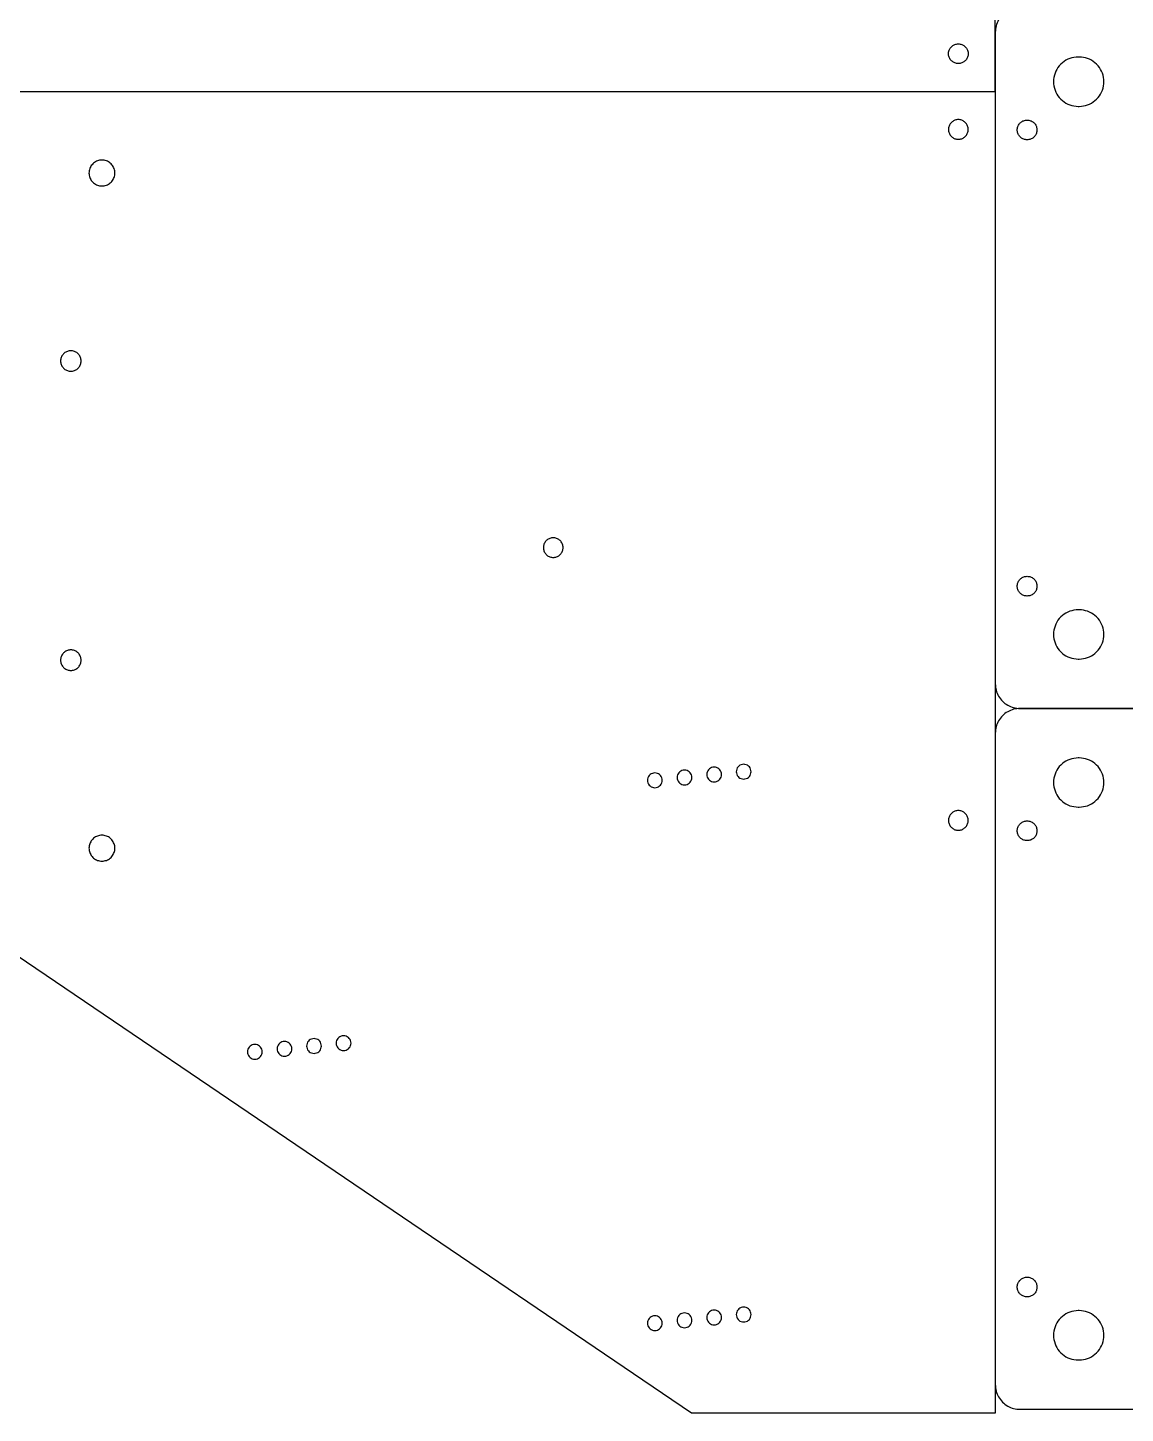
# Model space of a CAD drawing. Extents: x 0 to 867, y 0 to 569.
# Drawn here: x 434.3 to 656.8, y 0 to 280.7 of the extents above; entities that cross this region are included whole.
import ezdxf

# ---------------------------------------------------------------- set-up
doc = ezdxf.new("R2010")
doc.units = 0
doc.layers.add('Layer_1', color=7, linetype='CONTINUOUS')

msp = doc.modelspace()

# ---------------------------------------------------------------- linework, layer by layer
at = {"layer": 'Layer_1', "color": 7}
for p, q in [((630.464108, 267.799999), (630.464108, 535.6)), ((630.464096, 279.806348), (630.464096, 147.806346)), ((622.964108, 277.474997), (622.964108, 277.474997)), ((647.46409, 274.806346), (647.26408, 274.806346)), ((315.232054, 267.800002), (630.464108, 267.800002)), ((315.232054, 267.799999), (630.464108, 267.799999)), ((630.464108, 267.800002), (630.464108, 0.000001)), ((647.26408, 264.806347), (647.46409, 264.806347)), ((622.964108, 258.125004), (622.964108, 258.125004)), ((636.911773, 258.028117), (636.911773, 258.028117)), ((449.332051, 248.675001), (449.332051, 248.675001)), ((443.032061, 211.135893), (443.032061, 211.135893)), ((540.832051, 173.400003), (540.832051, 173.400003)), ((636.911773, 165.584577), (636.911773, 165.584577)), ((647.46409, 162.806347), (647.26408, 162.806347)), ((647.26408, 152.806348), (647.46409, 152.806348)), ((443.032061, 150.514113), (443.032061, 150.514113)), ((708.764086, 142.806348), (635.464086, 142.806348)), ((635.464086, 142.806348), (708.764086, 142.806348)), ((630.464096, 137.806349), (630.464096, 5.806348)), ((647.46409, 132.806348), (647.26408, 132.806348)), ((561.443079, 126.750003), (561.443079, 126.750003)), ((567.444817, 127.33319), (567.444817, 127.33319)), ((573.446554, 127.916377), (573.446554, 127.916377)), ((579.443099, 128.500001), (579.443099, 128.500001)), ((647.26408, 122.806348), (647.46409, 122.806348)), ((622.964108, 118.125001), (622.964108, 118.125001)), ((636.911773, 116.028119), (636.911773, 116.028119)), ((449.332051, 111.875001), (449.332051, 111.875001)), ((568.847094, 0.000001), (424.321997, 98.000003)), ((498.332066, 73.500004), (498.332066, 73.500004)), ((480.332045, 71.750003), (480.332045, 71.750003)), ((486.333783, 72.33319), (486.333783, 72.33319)), ((492.335521, 72.916377), (492.335521, 72.916377)), ((636.911773, 23.584579), (636.911773, 23.584579)), ((647.46409, 20.806349), (647.26408, 20.806349)), ((567.444817, 17.33319), (567.444817, 17.33319)), ((573.446554, 17.916377), (573.446554, 17.916377)), ((579.443099, 18.500004), (579.443099, 18.500004)), ((561.443079, 16.750003), (561.443079, 16.750003)), ((647.26408, 10.806349), (647.46409, 10.806349)), ((630.464108, 0.000001), (568.847094, 0.000001)), ((635.464086, 0.80635), (708.764086, 0.80635))]:
    msp.add_line(p, q, dxfattribs=at)
for points, knots in [([(635.464086, 284.806346), (635.02652, 284.773015), (634.155009, 284.706628), (632.935801, 284.182004), (631.886592, 283.383838), (631.088428, 282.334631), (630.563811, 281.115424), (630.497426, 280.243914), (630.464096, 279.806348)], [0, 0, 0, 0, 1.308873, 2.606919, 3.915796, 5.224669, 6.522708, 7.831582, 7.831582, 7.831582, 7.831582]), ([(622.964108, 277.474997), (622.730279, 277.451101), (622.265966, 277.403651), (621.65237, 277.03552), (621.196175, 276.496511), (620.954227, 275.829048), (620.954227, 275.120796), (621.196175, 274.454268), (621.65237, 273.911527), (622.265966, 273.557263), (622.964108, 273.433572), (623.66225, 273.557263), (624.275847, 273.911527), (624.732042, 274.454268), (624.97399, 275.120796), (624.97399, 275.829048), (624.732042, 276.496511), (624.275847, 277.03552), (623.66225, 277.403651), (623.197938, 277.451101), (622.964108, 277.474997)], [0, 0, 0, 0, 0.697929, 1.38587, 2.083798, 2.781727, 3.469667, 4.167595, 4.865523, 5.553464, 6.251393, 6.949322, 7.637263, 8.335191, 9.03312, 9.72106, 10.418989, 11.116916, 11.804858, 12.502786, 12.502786, 12.502786, 12.502786]), ([(647.26408, 274.806346), (646.679507, 274.746608), (645.51873, 274.627985), (643.984743, 273.707641), (642.84428, 272.360157), (642.239392, 270.691331), (642.239392, 268.921362), (642.84428, 267.252536), (643.984743, 265.905053), (645.51873, 264.984708), (646.679507, 264.866086), (647.26408, 264.806347)], [0, 0, 0, 0, 1.744818, 3.464662, 5.209476, 6.954299, 8.674149, 10.418971, 12.163785, 13.88363, 15.628448, 15.628448, 15.628448, 15.628448]), ([(647.46409, 264.806347), (648.048663, 264.866086), (649.209444, 264.984709), (650.743432, 265.905057), (651.883925, 267.252525), (652.488782, 268.921368), (652.488782, 270.691325), (651.883925, 272.360168), (650.743432, 273.707636), (649.209444, 274.627985), (648.048663, 274.746608), (647.46409, 274.806346)], [0, 0, 0, 0, 1.744819, 3.46467, 5.209496, 6.954313, 8.674162, 10.418979, 12.163805, 13.883656, 15.628475, 15.628475, 15.628475, 15.628475]), ([(622.964108, 258.125004), (622.730279, 258.1489), (622.265966, 258.19635), (621.65237, 258.564482), (621.196175, 259.10349), (620.954227, 259.770953), (620.954227, 260.479205), (621.196175, 261.145733), (621.65237, 261.688474), (622.265966, 262.042738), (622.964108, 262.16643), (623.66225, 262.042738), (624.275847, 261.688474), (624.732042, 261.145733), (624.97399, 260.479205), (624.97399, 259.770953), (624.732042, 259.10349), (624.275847, 258.564482), (623.66225, 258.19635), (623.197938, 258.1489), (622.964108, 258.125004)], [0, 0, 0, 0, 0.697929, 1.38587, 2.083798, 2.781727, 3.469667, 4.167595, 4.865523, 5.553464, 6.251393, 6.949322, 7.637263, 8.335191, 9.03312, 9.72106, 10.418989, 11.116916, 11.804858, 12.502786, 12.502786, 12.502786, 12.502786]), ([(636.911773, 258.028117), (637.145603, 258.052013), (637.609916, 258.099463), (638.223513, 258.467596), (638.679705, 259.006606), (638.921655, 259.674067), (638.921654, 260.382319), (638.679706, 261.048846), (638.223513, 261.591589), (637.609916, 261.945854), (636.911773, 262.069545), (636.213631, 261.945854), (635.600034, 261.591589), (635.143841, 261.048846), (634.901892, 260.382318), (634.901892, 259.674066), (635.14384, 259.006603), (635.600035, 258.467595), (636.213631, 258.099463), (636.677944, 258.052013), (636.911773, 258.028117)], [0, 0, 0, 0, 0.697929, 1.38587, 2.0838, 2.781727, 3.469666, 4.167595, 4.865524, 5.553465, 6.251394, 6.949323, 7.637265, 8.335194, 9.033123, 9.721063, 10.418992, 11.116919, 11.804861, 12.502789, 12.502789, 12.502789, 12.502789]), ([(449.332051, 248.675001), (449.025149, 248.706365), (448.41574, 248.768643), (447.610395, 249.251814), (447.011662, 249.959274), (446.694101, 250.835311), (446.6941, 251.764894), (447.011663, 252.639703), (447.610395, 253.352063), (448.41574, 253.817033), (449.332051, 253.979378), (450.248365, 253.817032), (451.053714, 253.35206), (451.652469, 252.63971), (451.970029, 251.764893), (451.970028, 250.835312), (451.65247, 249.959267), (451.053713, 249.251818), (450.248365, 248.768643), (449.638953, 248.706365), (449.332051, 248.675001)], [0, 0, 0, 0, 0.916034, 1.818952, 2.734972, 3.651004, 4.553925, 5.469955, 6.385976, 7.288895, 8.204928, 9.120963, 10.023889, 10.939922, 11.855952, 12.758873, 13.674905, 14.590937, 15.493862, 16.409897, 16.409897, 16.409897, 16.409897]), ([(443.032061, 211.135893), (442.789459, 211.160684), (442.307731, 211.209912), (441.671121, 211.591852), (441.197811, 212.15107), (440.94681, 212.84357), (440.94681, 213.578373), (441.197811, 214.269904), (441.671121, 214.832993), (442.307731, 215.200544), (443.032054, 215.328873), (443.756375, 215.200543), (444.392975, 214.832992), (444.866277, 214.269899), (445.117306, 213.578378), (445.117306, 212.843565), (444.866277, 212.151074), (444.392975, 211.591854), (443.756375, 211.209915), (443.274655, 211.160685), (443.032061, 211.135893)], [0, 0, 0, 0, 0.72411, 1.437851, 2.161955, 2.886051, 3.599788, 4.323884, 5.047988, 5.761728, 6.485839, 7.20993, 7.923664, 8.647767, 9.37187, 10.085607, 10.809709, 11.533812, 12.247547, 12.971637, 12.971637, 12.971637, 12.971637]), ([(540.832051, 173.400003), (540.598222, 173.423899), (540.133909, 173.471349), (539.520312, 173.839481), (539.064119, 174.378491), (538.82217, 175.045953), (538.82217, 175.754205), (539.064119, 176.420732), (539.520312, 176.963475), (540.133909, 177.317739), (540.832051, 177.441431), (541.530193, 177.317739), (542.14379, 176.963475), (542.599984, 176.420732), (542.841933, 175.754205), (542.841933, 175.045953), (542.599984, 174.378491), (542.14379, 173.839481), (541.530193, 173.471349), (541.065881, 173.423899), (540.832051, 173.400003)], [0, 0, 0, 0, 0.697929, 1.38587, 2.083799, 2.781727, 3.469667, 4.167595, 4.865524, 5.553465, 6.251394, 6.949323, 7.637264, 8.335193, 9.033121, 9.721061, 10.418989, 11.116918, 11.804859, 12.502788, 12.502788, 12.502788, 12.502788]), ([(636.911773, 165.584577), (637.145603, 165.608473), (637.609916, 165.655923), (638.223513, 166.024056), (638.679706, 166.563066), (638.921654, 167.230529), (638.921655, 167.93878), (638.679705, 168.605307), (638.223513, 169.148049), (637.609916, 169.502314), (636.911773, 169.626006), (636.213631, 169.502314), (635.600034, 169.148049), (635.143841, 168.605307), (634.901892, 167.93878), (634.901892, 167.230529), (635.143841, 166.563066), (635.600034, 166.024056), (636.213631, 165.655923), (636.677944, 165.608473), (636.911773, 165.584577)], [0, 0, 0, 0, 0.697929, 1.38587, 2.0838, 2.781728, 3.469668, 4.167595, 4.865524, 5.553465, 6.251394, 6.949323, 7.637265, 8.335194, 9.033121, 9.72106, 10.418989, 11.116918, 11.80486, 12.502789, 12.502789, 12.502789, 12.502789]), ([(647.26408, 162.806347), (646.679507, 162.746609), (645.51873, 162.627986), (643.984743, 161.707642), (642.84428, 160.360158), (642.239392, 158.691332), (642.239392, 156.921363), (642.84428, 155.252537), (643.984743, 153.905054), (645.51873, 152.984709), (646.679507, 152.866087), (647.26408, 152.806348)], [0, 0, 0, 0, 1.744818, 3.464662, 5.209476, 6.954299, 8.674149, 10.418971, 12.163785, 13.88363, 15.628448, 15.628448, 15.628448, 15.628448]), ([(647.46409, 152.806348), (648.048663, 152.866087), (649.209444, 152.98471), (650.743432, 153.905058), (651.883925, 155.252526), (652.488782, 156.921369), (652.488782, 158.691326), (651.883925, 160.360169), (650.743432, 161.707637), (649.209444, 162.627986), (648.048663, 162.746609), (647.46409, 162.806347)], [0, 0, 0, 0, 1.744819, 3.46467, 5.209496, 6.954313, 8.674162, 10.418979, 12.163805, 13.883656, 15.628475, 15.628475, 15.628475, 15.628475]), ([(443.032061, 150.514113), (442.789459, 150.538905), (442.307731, 150.588133), (441.671121, 150.970073), (441.197811, 151.52929), (440.94681, 152.22179), (440.94681, 152.956594), (441.197811, 153.648124), (441.671121, 154.211214), (442.307731, 154.578765), (443.032054, 154.707094), (443.756375, 154.578763), (444.392975, 154.211212), (444.866277, 153.64812), (445.117306, 152.956599), (445.117306, 152.221785), (444.866277, 151.529295), (444.392975, 150.970075), (443.756375, 150.588135), (443.274655, 150.538906), (443.032061, 150.514113)], [0, 0, 0, 0, 0.72411, 1.437851, 2.161955, 2.886051, 3.599788, 4.323884, 5.047988, 5.761728, 6.485839, 7.20993, 7.923664, 8.647767, 9.37187, 10.085607, 10.809709, 11.533812, 12.247547, 12.971637, 12.971637, 12.971637, 12.971637]), ([(630.464096, 147.806346), (630.497426, 147.36878), (630.563811, 146.497271), (631.088428, 145.278063), (631.886592, 144.228856), (632.935801, 143.43069), (634.155009, 142.906066), (635.02652, 142.839679), (635.464086, 142.806348)], [0, 0, 0, 0, 1.308874, 2.606913, 3.915786, 5.224663, 6.522708, 7.831582, 7.831582, 7.831582, 7.831582]), ([(635.464086, 142.806348), (635.02652, 142.773017), (634.155009, 142.70663), (632.935801, 142.182006), (631.886592, 141.38384), (631.088428, 140.334633), (630.563811, 139.115425), (630.497426, 138.243915), (630.464096, 137.806349)], [0, 0, 0, 0, 1.308873, 2.606919, 3.915796, 5.224669, 6.522708, 7.831582, 7.831582, 7.831582, 7.831582]), ([(647.26408, 132.806348), (646.679507, 132.746609), (645.51873, 132.627987), (643.984743, 131.707642), (642.84428, 130.360158), (642.239392, 128.691333), (642.239392, 126.921364), (642.84428, 125.252538), (643.984743, 123.905054), (645.51873, 122.98471), (646.679507, 122.866087), (647.26408, 122.806348)], [0, 0, 0, 0, 1.744818, 3.464662, 5.209476, 6.954299, 8.674149, 10.418971, 12.163785, 13.88363, 15.628448, 15.628448, 15.628448, 15.628448]), ([(647.46409, 122.806348), (648.048663, 122.866087), (649.209444, 122.98471), (650.743432, 123.905058), (651.883925, 125.252527), (652.488782, 126.92137), (652.488782, 128.691327), (651.883925, 130.36017), (650.743432, 131.707638), (649.209444, 132.627986), (648.048663, 132.746609), (647.46409, 132.806348)], [0, 0, 0, 0, 1.744819, 3.46467, 5.209496, 6.954313, 8.674162, 10.418979, 12.163805, 13.883656, 15.628475, 15.628475, 15.628475, 15.628475]), ([(561.443079, 126.750003), (561.267652, 126.767859), (560.919309, 126.803314), (560.458907, 127.079367), (560.116578, 127.483663), (559.935028, 127.984392), (559.935028, 128.515726), (560.116578, 129.015756), (560.458906, 129.422843), (560.919309, 129.688533), (561.443081, 129.78096), (561.966853, 129.688532), (562.427265, 129.42285), (562.769573, 129.015747), (562.951153, 128.515732), (562.951153, 127.984386), (562.769574, 127.483672), (562.427265, 127.07936), (561.966853, 126.803315), (561.618508, 126.767859), (561.443079, 126.750003)], [0, 0, 0, 0, 0.523586, 1.039674, 1.563269, 2.086857, 2.60295, 3.126538, 3.650134, 4.166222, 4.689808, 5.2134, 5.729494, 6.253082, 6.776676, 7.29277, 7.816364, 8.339951, 8.856045, 9.379636, 9.379636, 9.379636, 9.379636]), ([(567.444817, 127.33319), (567.269388, 127.351046), (566.921042, 127.386503), (566.460632, 127.662549), (566.118318, 128.066857), (565.936765, 128.56758), (565.936766, 129.098916), (566.118317, 129.598941), (566.460632, 130.006037), (566.921042, 130.271721), (567.444817, 130.364146), (567.968591, 130.271721), (568.429002, 130.006038), (568.771312, 129.598936), (568.952891, 129.098921), (568.952891, 128.567575), (568.771311, 128.066862), (568.429003, 127.662548), (567.968591, 127.386503), (567.620245, 127.351046), (567.444817, 127.33319)], [0, 0, 0, 0, 0.523592, 1.039686, 1.563274, 2.086861, 2.602954, 3.126543, 3.650129, 4.166223, 4.689815, 5.213407, 5.729501, 6.253088, 6.776683, 7.292776, 7.816369, 8.339957, 8.856051, 9.379643, 9.379643, 9.379643, 9.379643]), ([(573.446554, 127.916377), (573.271125, 127.934233), (572.92278, 127.96969), (572.46237, 128.245736), (572.120055, 128.650044), (571.938503, 129.150767), (571.938503, 129.682103), (572.120055, 130.182128), (572.46237, 130.589224), (572.92278, 130.854908), (573.446555, 130.947333), (573.970329, 130.854907), (574.43074, 130.589225), (574.773049, 130.182124), (574.954629, 129.682108), (574.954629, 129.150762), (574.773049, 128.650049), (574.430741, 128.245735), (573.970329, 127.96969), (573.621983, 127.934233), (573.446554, 127.916377)], [0, 0, 0, 0, 0.523592, 1.039686, 1.563274, 2.086862, 2.602955, 3.126543, 3.650129, 4.166224, 4.689815, 5.213407, 5.729501, 6.253088, 6.776682, 7.292775, 7.81637, 8.339957, 8.856051, 9.379643, 9.379643, 9.379643, 9.379643]), ([(579.443099, 128.500001), (579.267725, 128.517923), (578.919487, 128.553509), (578.459288, 128.82961), (578.11715, 129.233871), (577.935694, 129.734467), (577.935694, 130.265654), (578.117149, 130.76555), (578.459289, 131.172608), (578.919488, 131.438307), (579.443093, 131.531075), (579.966699, 131.438305), (580.42689, 131.172603), (580.769052, 130.765557), (580.950504, 130.265653), (580.950504, 129.734468), (580.769051, 129.233864), (580.426891, 128.829616), (579.966699, 128.553512), (579.618468, 128.517923), (579.443099, 128.500001)], [0, 0, 0, 0, 0.523454, 1.03941, 1.562853, 2.086297, 2.602252, 3.125697, 3.649139, 4.165094, 4.688548, 5.211984, 5.727939, 6.251393, 6.774839, 7.290793, 7.814237, 8.337693, 8.853648, 9.377084, 9.377084, 9.377084, 9.377084]), ([(622.964108, 118.125001), (622.730279, 118.148898), (622.265966, 118.196348), (621.65237, 118.564482), (621.196175, 119.103491), (620.954227, 119.770953), (620.954227, 120.479206), (621.196175, 121.145734), (621.65237, 121.688475), (622.265966, 122.042738), (622.964108, 122.16643), (623.66225, 122.042738), (624.275847, 121.688475), (624.732042, 121.145734), (624.97399, 120.479206), (624.97399, 119.770953), (624.732041, 119.103491), (624.275847, 118.564482), (623.662251, 118.196348), (623.197938, 118.148898), (622.964108, 118.125001)], [0, 0, 0, 0, 0.697929, 1.385871, 2.083799, 2.781728, 3.469668, 4.167597, 4.865525, 5.553466, 6.251395, 6.949323, 7.637264, 8.335192, 9.033121, 9.721061, 10.41899, 11.116918, 11.80486, 12.502789, 12.502789, 12.502789, 12.502789]), ([(636.911773, 116.028119), (637.145603, 116.052015), (637.609916, 116.099465), (638.223513, 116.467597), (638.679705, 117.006607), (638.921655, 117.674069), (638.921654, 118.382321), (638.679706, 119.048848), (638.223513, 119.591591), (637.609916, 119.945855), (636.911773, 120.069547), (636.213631, 119.945855), (635.600034, 119.591591), (635.143841, 119.048848), (634.901892, 118.38232), (634.901892, 117.674068), (635.14384, 117.006605), (635.600035, 116.467596), (636.213631, 116.099464), (636.677944, 116.052015), (636.911773, 116.028119)], [0, 0, 0, 0, 0.697929, 1.38587, 2.0838, 2.781727, 3.469666, 4.167595, 4.865524, 5.553465, 6.251394, 6.949323, 7.637265, 8.335194, 9.033123, 9.721063, 10.418992, 11.116919, 11.804861, 12.502789, 12.502789, 12.502789, 12.502789]), ([(449.332051, 111.875001), (449.025149, 111.906365), (448.41574, 111.968643), (447.610395, 112.451815), (447.011663, 113.159276), (446.6941, 114.035312), (446.694101, 114.964895), (447.011662, 115.839705), (447.610395, 116.552064), (448.41574, 117.017033), (449.332051, 117.179378), (450.248365, 117.017032), (451.053713, 116.55206), (451.65247, 115.839712), (451.970028, 114.964894), (451.970029, 114.035313), (451.652469, 113.159269), (451.053714, 112.451818), (450.248365, 111.968643), (449.638953, 111.906365), (449.332051, 111.875001)], [0, 0, 0, 0, 0.916034, 1.818953, 2.734974, 3.651004, 4.553925, 5.469957, 6.385976, 7.288895, 8.204928, 9.120963, 10.023888, 10.93992, 11.855952, 12.758873, 13.674903, 14.590937, 15.493862, 16.409897, 16.409897, 16.409897, 16.409897]), ([(492.335521, 72.916377), (492.160092, 72.934233), (491.811747, 72.96969), (491.351335, 73.245735), (491.009026, 73.650048), (490.827446, 74.150762), (490.827446, 74.682108), (491.009026, 75.182123), (491.351335, 75.589225), (491.811746, 75.854907), (492.335521, 75.947333), (492.859296, 75.854907), (493.319705, 75.589224), (493.66202, 75.182128), (493.843572, 74.682103), (493.843572, 74.150767), (493.66202, 73.650044), (493.319706, 73.245736), (492.859296, 72.96969), (492.51095, 72.934233), (492.335521, 72.916377)], [0, 0, 0, 0, 0.523592, 1.039686, 1.563274, 2.086868, 2.602961, 3.126556, 3.650142, 4.166236, 4.689828, 5.21342, 5.729514, 6.253101, 6.776688, 7.292782, 7.81637, 8.339957, 8.856051, 9.379643, 9.379643, 9.379643, 9.379643]), ([(498.332066, 73.500004), (498.156637, 73.51786), (497.808291, 73.553315), (497.34788, 73.829361), (497.005571, 74.233673), (496.823991, 74.734387), (496.823991, 75.265732), (497.005571, 75.765748), (497.34788, 76.172849), (497.808291, 76.438532), (498.332063, 76.530961), (498.855836, 76.438533), (499.316237, 76.172842), (499.658567, 75.765757), (499.840117, 75.265727), (499.840117, 74.734392), (499.658567, 74.233664), (499.316238, 73.829368), (498.855836, 73.553314), (498.507493, 73.517859), (498.332066, 73.500004)], [0, 0, 0, 0, 0.523592, 1.039686, 1.563272, 2.086867, 2.60296, 3.126554, 3.650141, 4.166235, 4.689828, 5.213413, 5.729502, 6.253097, 6.776685, 7.292778, 7.816366, 8.339961, 8.85605, 9.379635, 9.379635, 9.379635, 9.379635]), ([(480.332045, 71.750003), (480.156677, 71.767925), (479.808446, 71.803513), (479.348254, 72.079616), (479.006094, 72.483863), (478.82464, 72.984467), (478.824641, 73.515652), (479.006093, 74.015556), (479.348254, 74.422602), (479.808446, 74.688304), (480.332052, 74.781074), (480.855657, 74.688306), (481.315856, 74.422608), (481.657996, 74.015549), (481.83945, 73.515653), (481.839451, 72.984466), (481.657995, 72.48387), (481.315856, 72.07961), (480.855657, 71.803511), (480.50742, 71.767925), (480.332045, 71.750003)], [0, 0, 0, 0, 0.523436, 1.03939, 1.562845, 2.086289, 2.602244, 3.125689, 3.649143, 4.165098, 4.688534, 5.211988, 5.727943, 6.251385, 6.774831, 7.290785, 7.814229, 8.337672, 8.853627, 9.377081, 9.377081, 9.377081, 9.377081]), ([(486.333783, 72.33319), (486.158354, 72.351046), (485.810008, 72.386503), (485.349598, 72.662549), (485.007284, 73.066857), (484.825732, 73.56758), (484.825732, 74.098916), (485.007283, 74.59894), (485.349599, 75.006037), (485.810008, 75.271719), (486.333783, 75.364147), (486.857557, 75.271719), (487.317969, 75.006037), (487.660278, 74.598936), (487.841857, 74.098921), (487.841858, 73.567575), (487.660277, 73.066862), (487.317969, 72.662548), (486.857557, 72.386503), (486.509212, 72.351046), (486.333783, 72.33319)], [0, 0, 0, 0, 0.523592, 1.039686, 1.563274, 2.086861, 2.602954, 3.126543, 3.650129, 4.166223, 4.689815, 5.213407, 5.7295, 6.253087, 6.776682, 7.292775, 7.816368, 8.339956, 8.85605, 9.379642, 9.379642, 9.379642, 9.379642]), ([(636.911773, 23.584579), (637.145603, 23.608475), (637.609916, 23.655925), (638.223513, 24.024058), (638.679706, 24.563068), (638.921654, 25.23053), (638.921655, 25.938782), (638.679705, 26.605309), (638.223513, 27.148051), (637.609916, 27.502315), (636.911773, 27.626007), (636.213631, 27.502315), (635.600034, 27.148051), (635.143841, 26.605309), (634.901892, 25.938782), (634.901892, 25.23053), (635.143841, 24.563068), (635.600034, 24.024058), (636.213631, 23.655925), (636.677944, 23.608475), (636.911773, 23.584579)], [0, 0, 0, 0, 0.697929, 1.38587, 2.0838, 2.781728, 3.469668, 4.167595, 4.865524, 5.553465, 6.251394, 6.949323, 7.637265, 8.335194, 9.033121, 9.72106, 10.418989, 11.116918, 11.80486, 12.502789, 12.502789, 12.502789, 12.502789]), ([(561.443079, 16.750003), (561.267652, 16.767859), (560.919309, 16.803315), (560.458907, 17.079367), (560.116578, 17.483663), (559.935028, 17.984392), (559.935028, 18.515727), (560.116577, 19.015758), (560.458907, 19.422844), (560.919309, 19.688533), (561.443081, 19.78096), (561.966853, 19.688532), (562.427265, 19.42285), (562.769574, 19.015749), (562.951153, 18.515733), (562.951153, 17.984386), (562.769574, 17.483672), (562.427265, 17.07936), (561.966853, 16.803316), (561.618508, 16.767859), (561.443079, 16.750003)], [0, 0, 0, 0, 0.523586, 1.039674, 1.563268, 2.086856, 2.60295, 3.12654, 3.650134, 4.166223, 4.689808, 5.2134, 5.729494, 6.25308, 6.776676, 7.29277, 7.816365, 8.339951, 8.856045, 9.379637, 9.379637, 9.379637, 9.379637]), ([(567.444817, 17.33319), (567.269448, 17.351112), (566.921217, 17.386701), (566.461026, 17.662804), (566.118864, 18.06705), (565.937412, 18.567655), (565.937412, 19.09884), (566.118865, 19.598743), (566.461025, 20.00579), (566.921217, 20.271491), (567.444823, 20.36426), (567.968428, 20.271494), (568.428628, 20.005796), (568.770766, 19.598736), (568.952222, 19.098841), (568.952222, 18.567654), (568.770767, 18.067057), (568.428627, 17.662798), (567.968428, 17.386698), (567.620191, 17.351112), (567.444817, 17.33319)], [0, 0, 0, 0, 0.523436, 1.039391, 1.562845, 2.086289, 2.602244, 3.125689, 3.649144, 4.165098, 4.688534, 5.211988, 5.727943, 6.251386, 6.77483, 7.290785, 7.81423, 8.337672, 8.853627, 9.377081, 9.377081, 9.377081, 9.377081]), ([(573.446554, 17.916377), (573.271125, 17.934233), (572.92278, 17.96969), (572.46237, 18.245736), (572.120055, 18.650044), (571.938503, 19.150767), (571.938503, 19.682103), (572.120055, 20.182128), (572.46237, 20.589224), (572.92278, 20.854907), (573.446555, 20.947333), (573.970329, 20.854907), (574.43074, 20.589224), (574.773049, 20.182123), (574.954629, 19.682108), (574.954629, 19.150762), (574.773049, 18.650048), (574.430741, 18.245735), (573.970329, 17.96969), (573.621983, 17.934233), (573.446554, 17.916377)], [0, 0, 0, 0, 0.523592, 1.039686, 1.563274, 2.086862, 2.602955, 3.126543, 3.650129, 4.166224, 4.689815, 5.213407, 5.729501, 6.253088, 6.776682, 7.292775, 7.81637, 8.339957, 8.856051, 9.379643, 9.379643, 9.379643, 9.379643]), ([(579.443099, 18.500004), (579.26767, 18.51786), (578.919325, 18.553315), (578.458914, 18.829361), (578.116604, 19.233673), (577.935025, 19.734387), (577.935025, 20.265732), (578.116604, 20.765748), (578.458914, 21.172849), (578.919325, 21.438532), (579.443097, 21.530961), (579.966869, 21.438533), (580.427271, 21.172842), (580.7696, 20.765757), (580.95115, 20.265727), (580.95115, 19.734392), (580.7696, 19.233664), (580.427271, 18.829367), (579.966869, 18.553314), (579.618527, 18.517859), (579.443099, 18.500004)], [0, 0, 0, 0, 0.523592, 1.039686, 1.563272, 2.086867, 2.60296, 3.126554, 3.650141, 4.166235, 4.689828, 5.213413, 5.729502, 6.253097, 6.776685, 7.292778, 7.816366, 8.339961, 8.85605, 9.379635, 9.379635, 9.379635, 9.379635]), ([(647.26408, 20.806349), (646.679507, 20.74661), (645.51873, 20.627988), (643.984743, 19.707643), (642.84428, 18.360159), (642.239392, 16.691334), (642.239392, 14.921365), (642.84428, 13.252539), (643.984743, 11.905055), (645.51873, 10.984711), (646.679507, 10.866088), (647.26408, 10.806349)], [0, 0, 0, 0, 1.744818, 3.464662, 5.209476, 6.954299, 8.674149, 10.418971, 12.163785, 13.88363, 15.628448, 15.628448, 15.628448, 15.628448]), ([(647.46409, 10.806349), (648.048663, 10.866088), (649.209444, 10.984711), (650.743432, 11.90506), (651.883925, 13.252528), (652.488782, 14.921371), (652.488782, 16.691328), (651.883925, 18.360171), (650.743432, 19.707639), (649.209444, 20.627987), (648.048663, 20.74661), (647.46409, 20.806349)], [0, 0, 0, 0, 1.744819, 3.46467, 5.209496, 6.954313, 8.674162, 10.418979, 12.163805, 13.883656, 15.628475, 15.628475, 15.628475, 15.628475]), ([(630.464096, 5.806348), (630.497426, 5.368782), (630.563811, 4.497272), (631.088428, 3.278065), (631.886592, 2.228858), (632.935801, 1.430692), (634.155009, 0.906068), (635.02652, 0.839681), (635.464086, 0.80635)], [0, 0, 0, 0, 1.308874, 2.606913, 3.915786, 5.224663, 6.522708, 7.831582, 7.831582, 7.831582, 7.831582])]:
    msp.add_open_spline(points, degree=3, knots=knots, dxfattribs=at)

doc.saveas('drawing.dxf')
